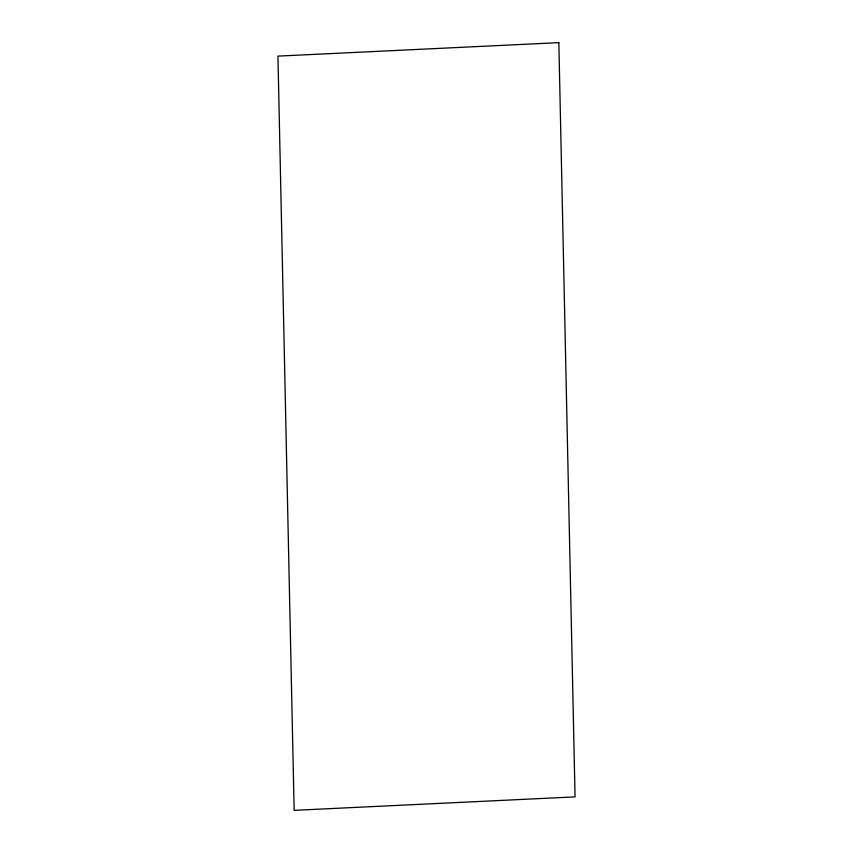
<?xml version="1.0" encoding="UTF-8"?>
<svg xmlns="http://www.w3.org/2000/svg" width="853" height="853" viewBox="0 0 853 853"><rect width="100%" height="100%" fill="white"/><g stroke="black" fill="none" stroke-linecap="round" stroke-linejoin="round"><path stroke-width="1.28" d="M558.843 42.65L277.939 56.117L294.157 810.35L575.061 796.883L558.843 42.65"/></g></svg>
